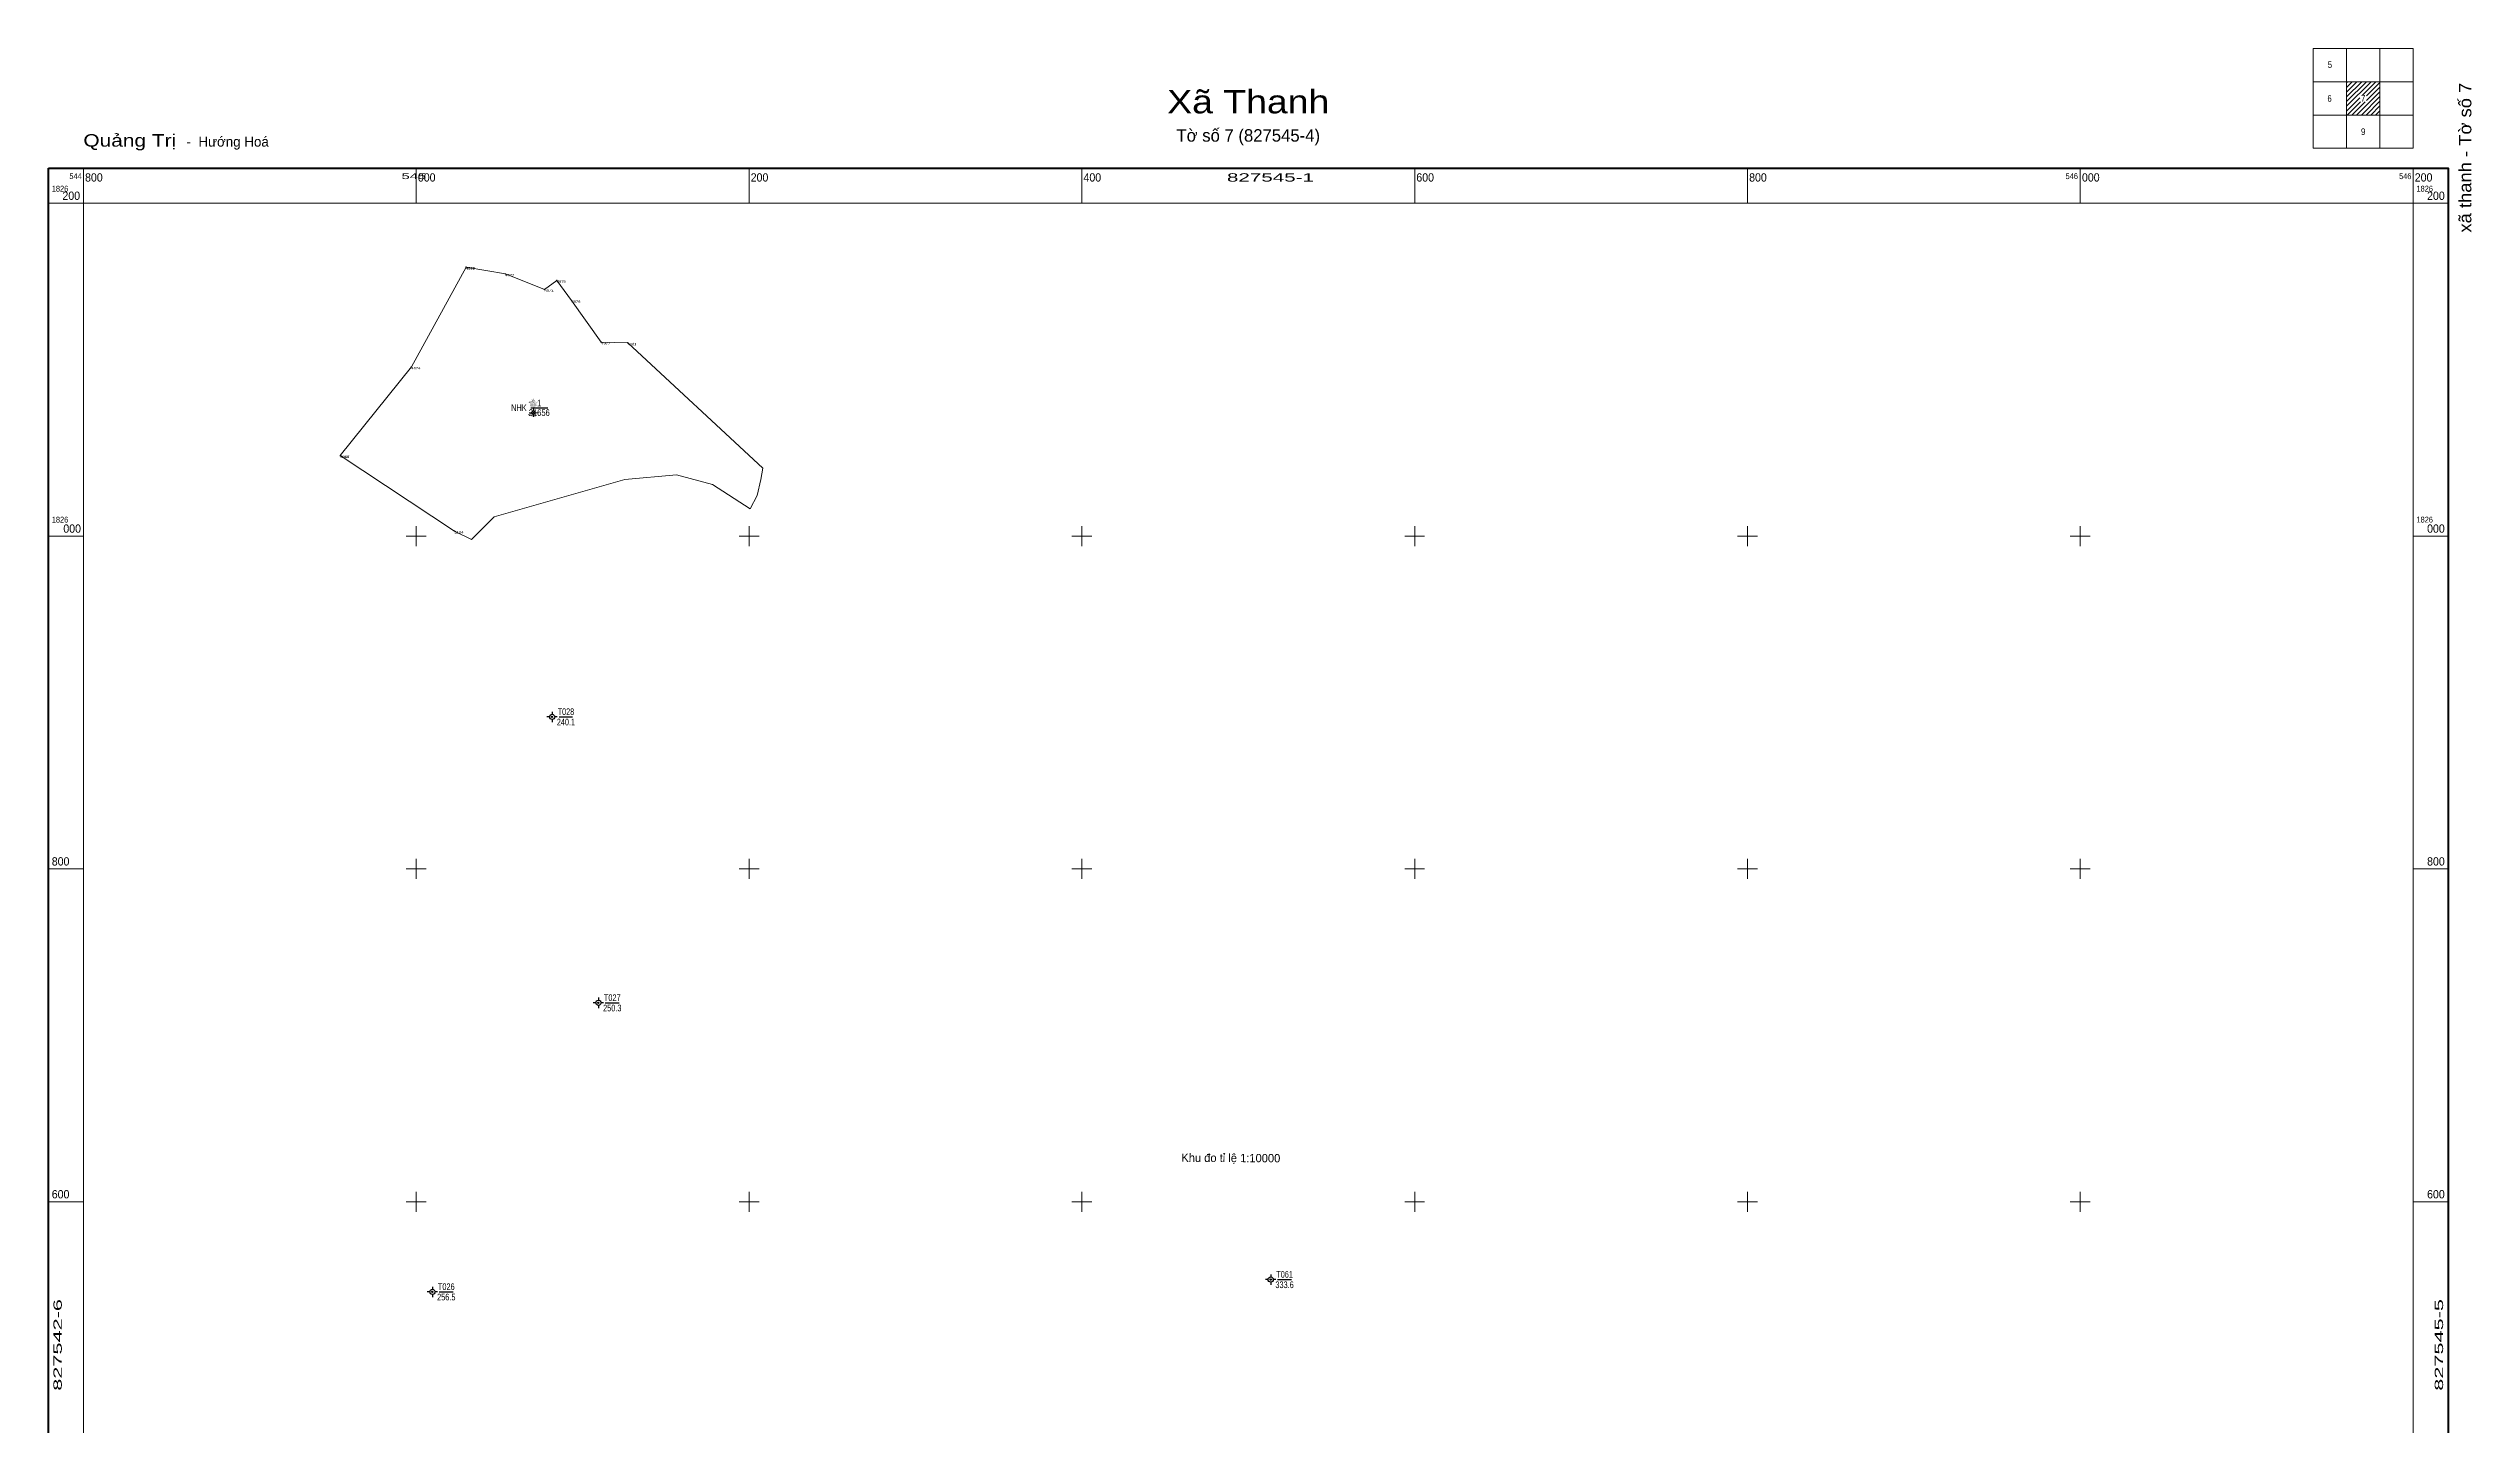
# Model space of a CAD drawing. Header units: metres. Extents: x 544779 to 546235, y 1824638 to 1826293.
# Drawn here: x 544779 to 546235, y 1825466 to 1826293 of the extents above; entities that cross this region are included whole.
import ezdxf
from ezdxf.enums import TextEntityAlignment as Align

# ---------------------------------------------------------------- set-up
doc = ezdxf.new("R2010")
doc.units = ezdxf.units.M
doc.header["$LTSCALE"] = 0.6
for name, color, linetype, lineweight in [('10', 7, 'Continuous', 13), ('11', 7, 'Continuous', 13), ('13', 7, 'Continuous', 25), ('4', 7, 'Continuous', 13), ('62', 7, 'Continuous', 13), ('8', 7, 'Continuous', 25), ('9', 7, 'Continuous', 25)]:
    doc.layers.add(name, color=color, linetype=linetype, lineweight=lineweight)
for name, color, linetype in [('17', 7, 'Continuous'), ('5', 7, 'Continuous'), ('54', 7, 'Continuous')]:
    doc.layers.add(name, color=color, linetype=linetype)

msp = doc.modelspace()

# ---------------------------------------------------------------- hatches: boundary and pattern name
at = {"layer": '11'}
msp.add_hatch(color=256, dxfattribs=at).paths.add_polyline_path([(545070.7195, 1826074.1, 1), (545070.1195, 1826074.1, 1)])
at = {"layer": '8'}
for points in [[(545082.0084, 1825891.337, 1), (545081.2584, 1825891.337, 1)], [(545109.8534, 1825719.511, 1), (545109.1034, 1825719.511, 1)], [(545513.8684, 1825553.205, 1), (545513.1184, 1825553.205, 1)], [(545010.1124, 1825545.817, 1), (545009.3624, 1825545.817, 1)]]:
    msp.add_hatch(color=256, dxfattribs=at).paths.add_polyline_path(points)

# ---------------------------------------------------------------- linework, layer by layer
at = {"layer": '10'}
for points in [[(545033.16, 1825997.87), (545023.03, 1826002.98), (544954.34, 1826048.38), (544997.11, 1826101.6), (545029.95, 1826161.66), (545053.59, 1826157.5), (545077.07, 1826148.14), (545084.5, 1826153.61), (545093.3, 1826141.62), (545111.21, 1826116.49), (545127.14, 1826116.1), (545208.35, 1826040.76)], [(545033.16, 1825997.87), (545046.86, 1826011.58), (545125.44, 1826033.94), (545156.44, 1826036.83), (545178.07, 1826031.06), (545200.73, 1826016.45)], [(545208.35, 1826040.76), (545207.03, 1826034.04), (545204.89, 1826024.38), (545200.73, 1826016.45)]]:
    msp.add_lwpolyline(points, dxfattribs=at)
at = {"layer": '11'}
for p, q in [((545069.17, 1826074.1), (545067.92, 1826074.1)), ((545070.42, 1826076.6), (545070.42, 1826075.35)), ((545072.92, 1826074.1), (545071.67, 1826074.1)), ((545070.42, 1826072.85), (545070.42, 1826071.6))]:
    msp.add_line(p, q, dxfattribs=at)
msp.add_lwpolyline([(545070.42, 1826075.35), (545069.17, 1826074.1), (545070.42, 1826072.85), (545071.67, 1826074.1)], close=True, dxfattribs=at)
msp.add_circle((545070.4195, 1826074.1), 0.3, dxfattribs=at)
at = {"layer": '13'}
msp.add_line((545068.88, 1826077.09), (545079.05, 1826077.09), dxfattribs=at)
at = {"layer": '4'}
for p, q in [((545030.27, 1826161.66), (545029.64, 1826161.66)), ((545030.31, 1826161.61), (545029.69, 1826161.61)), ((545029.95, 1826161.35), (545029.95, 1826161.98)), ((545030, 1826161.3), (545030, 1826161.92)), ((545053.9, 1826157.5), (545053.28, 1826157.5)), ((545053.59, 1826157.19), (545053.59, 1826157.82)), ((545077.38, 1826148.14), (545076.75, 1826148.14)), ((545077.07, 1826147.83), (545077.07, 1826148.46)), ((545084.81, 1826153.61), (545084.19, 1826153.61)), ((545084.5, 1826153.3), (545084.5, 1826153.93)), ((545111.52, 1826116.49), (545110.9, 1826116.49)), ((545111.21, 1826116.18), (545111.21, 1826116.8)), ((545127.46, 1826116.1), (545126.83, 1826116.1)), ((545127.14, 1826115.78), (545127.14, 1826116.41)), ((544997.42, 1826101.6), (544996.8, 1826101.6)), ((544997.11, 1826101.29), (544997.11, 1826101.91)), ((544954.65, 1826048.38), (544954.02, 1826048.38)), ((544954.78, 1826048.35), (544954.16, 1826048.35)), ((544954.34, 1826048.07), (544954.34, 1826048.69)), ((544954.47, 1826048.03), (544954.47, 1826048.66)), ((545023.35, 1826002.98), (545022.72, 1826002.98)), ((545023.03, 1826002.67), (545023.03, 1826003.29))]:
    msp.add_line(p, q, dxfattribs=at)
at = {"layer": '62'}
for p, q in [((546160, 1826273), (546160, 1826293)), ((546180, 1826253), (546180, 1826293)), ((546140, 1826273), (546160, 1826273)), ((546160, 1826253), (546160, 1826273)), ((546160, 1826273), (546200, 1826273)), ((546160, 1826272.38), (546160.62, 1826273)), ((546160, 1826269.56), (546163.44, 1826273)), ((546160, 1826266.73), (546166.27, 1826273)), ((546160, 1826263.9), (546169.1, 1826273)), ((546160, 1826261.07), (546171.93, 1826273)), ((546160, 1826258.24), (546174.76, 1826273)), ((546160, 1826255.41), (546167.96, 1826263.37)), ((546166.07, 1826253), (546180, 1826266.93)), ((546168.9, 1826253), (546180, 1826264.1)), ((546169.5, 1826264.91), (546177.59, 1826273)), ((546171.96, 1826264.54), (546180, 1826272.58)), ((546171.96, 1826261.72), (546180, 1826269.76)), ((546140, 1826233), (546140, 1826253)), ((546140, 1826253), (546200, 1826253)), ((546160, 1826233), (546160, 1826253)), ((546160.42, 1826253), (546168.33, 1826260.91)), ((546163.24, 1826253), (546171.15, 1826260.91)), ((546171.73, 1826253), (546180, 1826261.27)), ((546174.56, 1826253), (546180, 1826258.44)), ((546177.39, 1826253), (546180, 1826255.61)), ((546180, 1826233), (546180, 1826253)), ((544800, 1826200), (544800, 1826221)), ((545000, 1826200), (545000, 1826221)), ((545200, 1826200), (545200, 1826221)), ((545400, 1826200), (545400, 1826221)), ((545600, 1826200), (545600, 1826221)), ((545800, 1826200), (545800, 1826221)), ((546000, 1826200), (546000, 1826221)), ((546140, 1826233), (546160, 1826233)), ((546160, 1826233), (546180, 1826233)), ((546180, 1826233), (546200, 1826233)), ((546200, 1826200), (546200, 1826221)), ((544800, 1826200), (544779, 1826200)), ((546200, 1826200), (546221, 1826200)), ((545000, 1825994), (545000, 1826006)), ((545200, 1825994), (545200, 1826006)), ((545400, 1825994), (545400, 1826006)), ((545600, 1825994), (545600, 1826006)), ((545800, 1825994), (545800, 1826006)), ((546000, 1825994), (546000, 1826006)), ((544800, 1826000), (544779, 1826000)), ((544994, 1826000), (545006, 1826000)), ((545194, 1826000), (545206, 1826000)), ((545394, 1826000), (545406, 1826000)), ((545594, 1826000), (545606, 1826000)), ((545794, 1826000), (545806, 1826000)), ((545994, 1826000), (546006, 1826000)), ((546200, 1826000), (546221, 1826000)), ((544800, 1825800), (544779, 1825800)), ((544994, 1825800), (545006, 1825800)), ((545000, 1825794), (545000, 1825806)), ((545194, 1825800), (545206, 1825800)), ((545200, 1825794), (545200, 1825806)), ((545394, 1825800), (545406, 1825800)), ((545400, 1825794), (545400, 1825806)), ((545594, 1825800), (545606, 1825800)), ((545600, 1825794), (545600, 1825806)), ((545794, 1825800), (545806, 1825800)), ((545800, 1825794), (545800, 1825806)), ((545994, 1825800), (546006, 1825800)), ((546000, 1825794), (546000, 1825806)), ((546200, 1825800), (546221, 1825800)), ((544800, 1825600), (544779, 1825600)), ((544994, 1825600), (545006, 1825600)), ((545000, 1825594), (545000, 1825606)), ((545194, 1825600), (545206, 1825600)), ((545200, 1825594), (545200, 1825606)), ((545394, 1825600), (545406, 1825600)), ((545400, 1825594), (545400, 1825606)), ((545594, 1825600), (545606, 1825600)), ((545600, 1825594), (545600, 1825606)), ((545794, 1825600), (545806, 1825600)), ((545800, 1825594), (545800, 1825606)), ((545994, 1825600), (546006, 1825600)), ((546000, 1825594), (546000, 1825606)), ((546200, 1825600), (546221, 1825600))]:
    msp.add_line(p, q, dxfattribs=at)
for points in [[(546140, 1826253), (546140, 1826273), (546140, 1826293)], [(546140, 1826293), (546160, 1826293), (546180, 1826293), (546200, 1826293)], [(546200, 1826233), (546200, 1826253), (546200, 1826273), (546200, 1826293)]]:
    msp.add_lwpolyline(points, dxfattribs=at)
at = {"layer": '62', "lineweight": 158}
msp.add_lwpolyline([(544779, 1826221), (546221, 1826221), (546221, 1824779), (544779, 1824779)], close=True, dxfattribs=at)
at = {"layer": '62'}
msp.add_lwpolyline([(544800, 1826200), (546200, 1826200), (546200, 1824800), (544800, 1824800)], close=True, dxfattribs=at)
at = {"layer": '8'}
for p, q in [((545080.07, 1825891.34), (545078.51, 1825891.34)), ((545081.63, 1825894.46), (545081.63, 1825892.9)), ((545081.63, 1825889.77), (545081.63, 1825888.21)), ((545084.76, 1825891.34), (545083.2, 1825891.34)), ((545107.92, 1825719.51), (545106.35, 1825719.51)), ((545109.48, 1825722.64), (545109.48, 1825721.07)), ((545109.48, 1825717.95), (545109.48, 1825716.39)), ((545112.6, 1825719.51), (545111.04, 1825719.51)), ((545511.93, 1825553.2), (545510.37, 1825553.2)), ((545513.49, 1825556.33), (545513.49, 1825554.77)), ((545513.49, 1825551.64), (545513.49, 1825550.08)), ((545516.62, 1825553.2), (545515.06, 1825553.2)), ((545008.18, 1825545.82), (545006.61, 1825545.82)), ((545009.74, 1825548.94), (545009.74, 1825547.38)), ((545009.74, 1825544.25), (545009.74, 1825542.69)), ((545012.86, 1825545.82), (545011.3, 1825545.82))]:
    msp.add_line(p, q, dxfattribs=at)
for centre, radius in [((545081.6334, 1825891.337), 1.5625), ((545081.6334, 1825891.337), 0.375), ((545109.4784, 1825719.511), 1.5625), ((545109.4784, 1825719.511), 0.375), ((545513.4934, 1825553.205), 1.5625), ((545513.4934, 1825553.205), 0.375), ((545009.7374, 1825545.817), 1.5625), ((545009.7374, 1825545.817), 0.375)]:
    msp.add_circle(centre, radius, dxfattribs=at)
at = {"layer": '9'}
for p, q in [((545085.97, 1825891.34), (545093.96, 1825891.34)), ((545113.58, 1825719.51), (545122.04, 1825719.51)), ((545517.6, 1825553.2), (545526.06, 1825553.2)), ((545013.87, 1825545.82), (545022.27, 1825545.82))]:
    msp.add_line(p, q, dxfattribs=at)

# ---------------------------------------------------------------- texts
at = {"layer": '13', "width": 0.8}
msp.add_text('NHK ', height=4, dxfattribs=at).set_placement((545067.61, 1826075.09), align=Align.RIGHT)
at = {"layer": '13'}
for s, width, p in [('21656', 0.85, (545073.955, 1826072.2)), ('1', 0.7, (545073.955, 1826077.98))]:
    msp.add_text(s, height=4, dxfattribs=dict(at, width=width)).set_placement(p, align=Align.CENTER)
at = {"layer": '17'}
msp.add_text('Khu đo tỉ lệ 1:10000', height=5, rotation=359.675, dxfattribs=at).set_placement((545489.5008, 1825623.8052), align=Align.CENTER)
at = {"layer": '5'}
for s, width, p in [('4971', 1.15, (545029.95, 1826160.16)), ('4970', 1.2, (545030, 1826160.11)), ('4972', 1.2, (545053.59, 1826156)), ('4973', 1.2, (545077.07, 1826146.64)), ('4975', 1.2, (545084.5, 1826152.11)), ('4976', 1.2, (545093.3, 1826140.12)), ('4977', 1.2, (545111.21, 1826114.99)), ('4981', 1.15, (545127.14, 1826114.6)), ('4974', 1.2, (544997.11, 1826100.1)), ('5066', 1.2, (544954.34, 1826046.88)), ('5067', 1.2, (544954.47, 1826046.85)), ('5104', 1.2, (545023.03, 1826001.48))]:
    msp.add_text(s, height=1.5, dxfattribs=dict(at, width=width)).set_placement(p)
at = {"layer": '54'}
for s, width, p in [('Hồ Thị La Vi', 0.95, (545070.425, 1826080.06)), ('Bản 10', 0.85, (545070.42, 1826079)), ('Bản 10', 0.85, (545070.42, 1826077.94)), ('1991', 0.8, (545070.425, 1826076.88)), ('1', 0.65, (545070.42, 1826082.18)), ('Hồ Văn Xong', 0.9, (545070.42, 1826072.64)), ('1993', 0.85, (545070.425, 1826071.58))]:
    msp.add_text(s, height=0.8, dxfattribs=dict(at, width=width)).set_placement(p, align=Align.CENTER)
msp.add_text('NHK', height=0.8, dxfattribs=at).set_placement((545070.42, 1826081.12), align=Align.CENTER)
at = {"layer": '62'}
for s, height, width, p in [('5', 4, 0.9, (546150, 1826281.27)), ('Xã Thanh', 14, 1.2, (545500, 1826254)), ('6', 4, 0.85, (546149.775, 1826260.94)), ('7', 4, 0.9, (546169.995, 1826261)), ('9', 4, 0.9, (546170, 1826241)), ('827545-1', 5, 1.85, (545513.34, 1826213))]:
    msp.add_text(s, height=height, dxfattribs=dict(at, width=width)).set_placement(p, align=Align.CENTER)
at = {"layer": '62', "width": 1.1}
msp.add_text('xã thanh - Tờ số 7', height=7.5, rotation=90, dxfattribs=at).set_placement((546235, 1826272.4), align=Align.RIGHT)
at = {"layer": '62'}
for s, height, width, p in [('Quảng Trị', 7.5, 1.25, (544800, 1826234)), ('1826', 3.5, 0.95, (544781, 1826207)), ('800', 5, 0.95, (544801, 1826213)), ('000', 5, 0.95, (545001, 1826213)), ('200', 5, 0.95, (545201, 1826213)), ('400', 5, 0.95, (545401, 1826213)), ('600', 5, 0.95, (545601, 1826213)), ('800', 5, 0.95, (545801, 1826213)), ('000', 5, 0.95, (546001, 1826213)), ('200', 5, 0.95, (546201, 1826213)), ('1826', 3.5, 0.95, (546202, 1826207)), ('1826', 3.5, 0.95, (544781, 1826008.12)), ('000', 5, 0.95, (544787.94, 1826002)), ('1826', 3.5, 0.95, (546202, 1826008.15)), ('800', 5, 0.95, (544781, 1825802)), ('600', 5, 0.95, (544781, 1825602))]:
    msp.add_text(s, height=height, dxfattribs=dict(at, width=width)).set_placement(p)
msp.add_text('  -  Hướng Hoá', height=6, dxfattribs=at).set_placement((544857.53, 1826234))
msp.add_text('Tờ số 7 (827545-4)', height=7.5, dxfattribs=at).set_placement((545499.995, 1826237), align=Align.CENTER)
for s, height, width, p in [('200', 5, 0.95, (544798, 1826202)), ('544', 3.5, 0.95, (544799, 1826214.5)), ('545', 3.5, 1.9, (545006, 1826214.5)), ('546', 3.5, 0.95, (545998.57, 1826214.5)), ('546', 3.5, 0.95, (546199, 1826214.5)), ('200', 5, 0.95, (546219, 1826202)), ('000', 5, 0.95, (546219, 1826002)), ('800', 5, 0.95, (546219, 1825802)), ('600', 5, 0.95, (546219, 1825602))]:
    msp.add_text(s, height=height, dxfattribs=dict(at, width=width)).set_placement(p, align=Align.RIGHT)
at = {"layer": '62', "width": 1.95}
for s, p in [('827542-6', (544787, 1825513.95)), ('827545-5', (546218, 1825513.95))]:
    msp.add_text(s, height=5, rotation=90, dxfattribs=at).set_placement(p, align=Align.CENTER)
at = {"layer": '9'}
for s, width, p in [('240.1', 0.75, (545089.965, 1825886.23)), ('T028', 0.75, (545089.97, 1825892.45)), ('T027', 0.8, (545117.805, 1825720.62)), ('250.3', 0.8, (545117.815, 1825714.4)), ('T026', 0.8, (545018.065, 1825546.93)), ('333.6', 0.8, (545521.835, 1825548.09)), ('T061', 0.75, (545521.835, 1825554.32)), ('256.5', 0.8, (545018.07, 1825540.71))]:
    msp.add_text(s, height=4, dxfattribs=dict(at, width=width)).set_placement(p, align=Align.CENTER)

doc.saveas('drawing.dxf')
